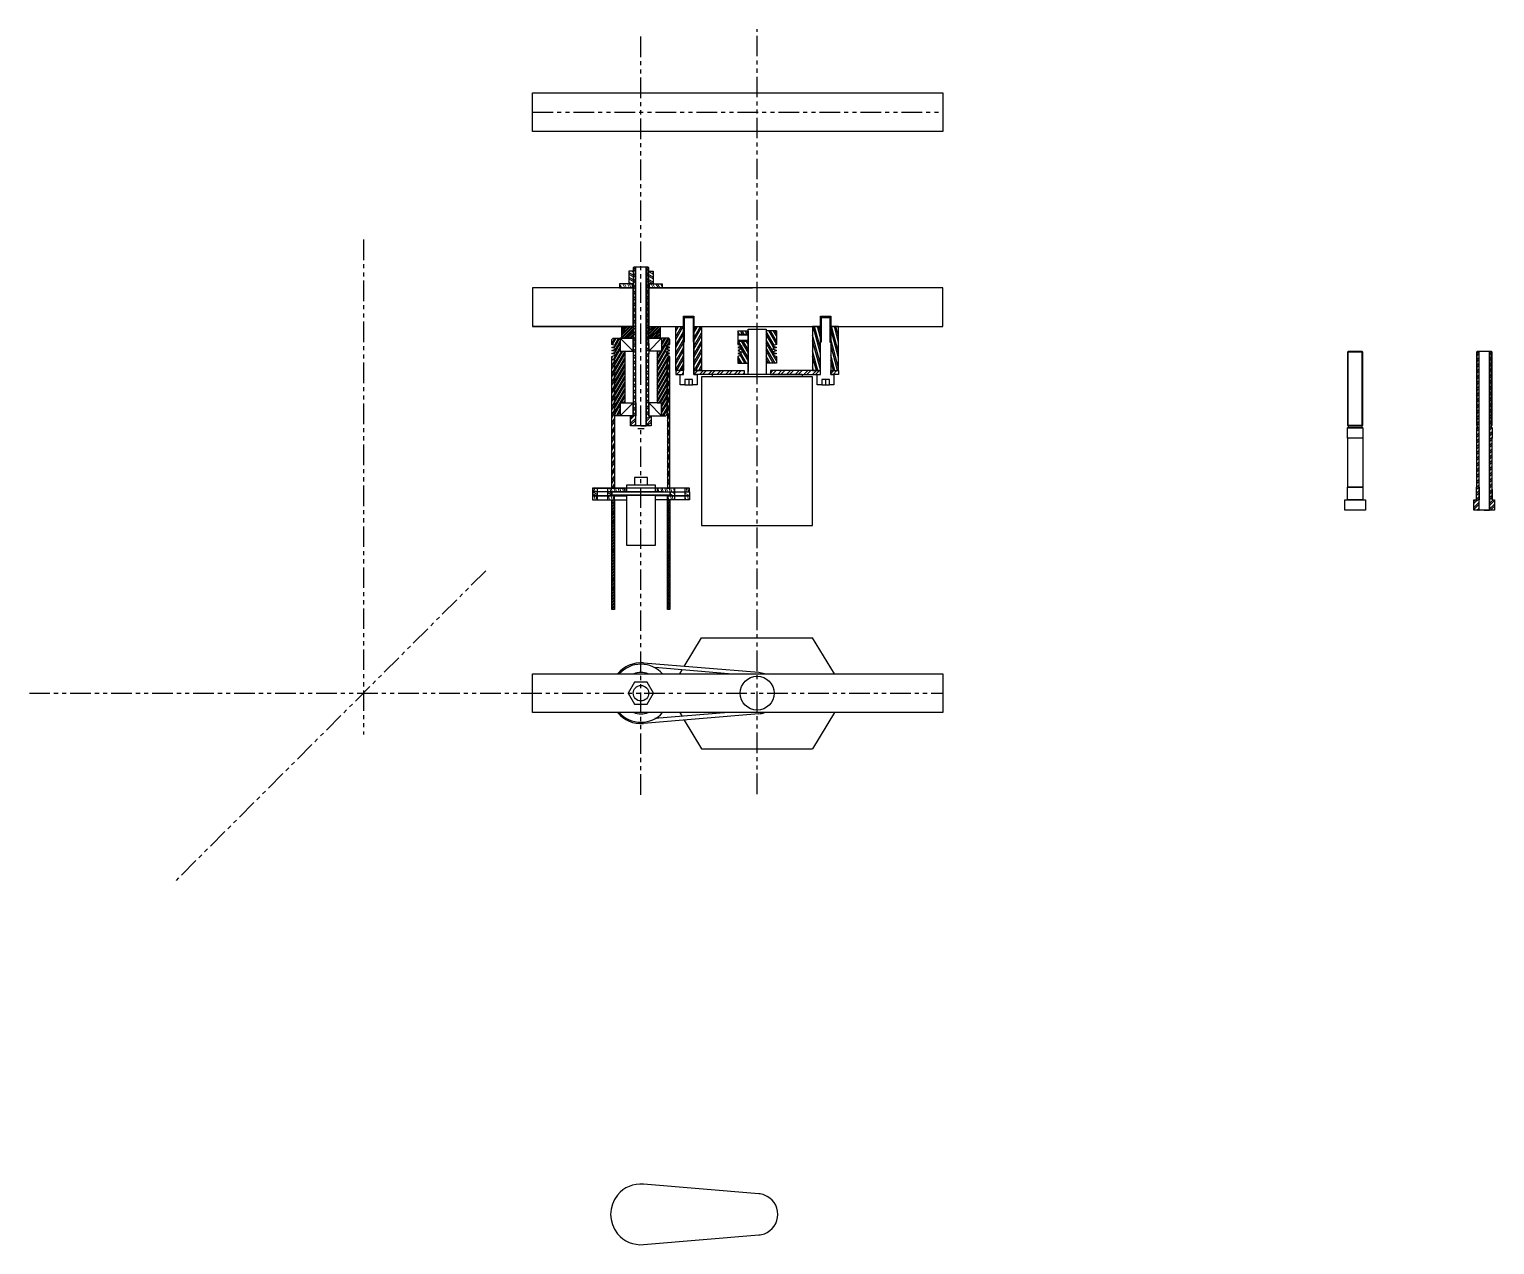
# Model space of a CAD drawing. Header units: millimetres. Extents: x -458 to 1975, y -681 to 261.
# Drawn here: x -458 to 677, y -681 to 261 of the extents above.
import ezdxf

# ---------------------------------------------------------------- set-up
doc = ezdxf.new("R2010")
doc.units = ezdxf.units.MM
doc.linetypes.add('FANTOME2', pattern=[31.75, 15.875, -3.175, 3.175, -3.175, 3.175, -3.175])
for name, color, linetype in [('01 Element de construction', 40, 'FANTOME2'), ('02 Cotation élément', 7, 'Continuous'), ('04 Axe usiné', 7, 'Continuous')]:
    doc.layers.add(name, color=color, linetype=linetype)
doc.layers.add('03 Hachures', color=252, linetype='Continuous', lineweight=20)
pattern_1 = [(45, (0, 0), (-1.122532, 1.122532), []), (45, (0, 0.7937), (-1.122532, 1.122532), [])]

# ---------------------------------------------------------------- blocks, each defined once
blk = doc.blocks.new('Collecteur trounant apresusinage')
blk.add_line((17.45, -11.1), (-17.45, -11.1))
for points in [[(-5, -5.6), (5, -5.6), (5, 0), (-5, 0)], [(-22.25, -11.1), (22.25, -11.1), (22.25, -13.5), (-22.25, -13.5)], [(-11, -5.6), (11, -5.6), (11, -11.1), (-11, -11.1)], [(-11, -13.5), (11, -13.5), (11, -52.6), (-11, -52.6)]]:
    blk.add_lwpolyline(points, close=True)
blk = doc.blocks.new('Poulie pivot')
for points in [[(-20.4, 0.8), (-20.4, 43.4), (-22.5, 43.4), (-22.5, 45.6), (-19.3, 46.8), (-22.5, 48), (-19.3, 49.2), (-22.5, 50.3), (-19.3, 51.5), (-22.5, 52.7), (-19.3, 53.8), (-22.5, 55), (-22.5, 58.8), (-21.5, 59.8), (-16, 59.8), (-16, 49.8), (-12.5, 49.8), (-12.5, 9.8), (-16, 9.8), (-16, -0.2), (-19.4, -0.2)], [(20.4, 0.8), (20.4, 43.4), (22.5, 43.4), (22.5, 45.6), (19.3, 46.8), (22.5, 48), (19.3, 49.2), (22.5, 50.3), (19.3, 51.5), (22.5, 52.7), (19.3, 53.8), (22.5, 55), (22.5, 58.8), (21.5, 59.8), (16, 59.8), (16, 49.8), (12.5, 49.8), (12.5, 9.8), (16, 9.8), (16, -0.2), (19.4, -0.2)]]:
    blk.add_lwpolyline(points, close=True)
blk = doc.blocks.new('Axe - Pivot principal')
at = {"layer": '02 Cotation élément'}
h = blk.add_hatch(dxfattribs=at)
h.set_pattern_fill('STEEL', color=256)
h.set_pattern_definition([(45, (-669.2442, 111.884), (-2.245064, 2.245064), []), (45, (-669.2442, 113.4716), (-2.245064, 2.245064), [])])
h.paths.add_polyline_path([(-4, 123), (-5.5, 123), (-5.5, 64.5), (-6, 64), (-6, 56), (-5.8, 56), (-5.8, 18), (-6, 18), (-6, 8), (-8, 8), (-8, 0), (-4, 0)])
h.paths.add_polyline_path([(5.5, 122.5), (5.5, 123), (4, 123), (4, 0), (8, 0), (8, 8), (6, 8), (6, 18), (5.8, 18), (5.8, 56), (6, 56), (6, 64), (5.5, 64.5)])
h.paths.add_polyline_path([(6, 122.5), (5.5, 123), (5.5, 122.5), (5.5, 66), (6, 66)], flags=17)
h.paths.add_polyline_path([(-5.5, 123), (-6, 122.5), (-6, 66), (-5.5, 66)], flags=17)
for p, q in [((-4, 0), (-4, 123)), ((-4, 0), (-4, 123)), ((4, 0), (4, 123)), ((4, 123), (4, 0)), ((-6, 66), (-5.5, 65.5)), ((-6, 64), (-5.5, 64.5)), ((-6, 64), (-6, 56)), ((-5.5, 65.5), (-5.5, 64.5)), ((6, 66), (5.5, 65.5)), ((6, 64), (5.5, 64.5)), ((-5.8, 56), (-6, 56)), ((-6, 8), (-6, 18)), ((-5.8, 18), (-6, 18)), ((-4, 18), (-4, 8)), ((4, 18), (4, 8)), ((5.8, 18), (6, 18)), ((6, 8), (6, 18)), ((-8, 0), (-8, 8)), ((-8, 8), (-6, 8)), ((-4, 0), (-8, 0)), ((0, 0), (-4, 0)), ((0, 0), (4, 0)), ((8, 0), (4, 0)), ((6, 8), (8, 8)), ((8, 8), (8, 0))]:
    blk.add_line(p, q, dxfattribs=at)
at = {"layer": '04 Axe usiné'}
for p, q in [((-6, 122.5), (-5.5, 123)), ((-6, 122.5), (-6, 66)), ((5.5, 123), (-5.5, 123)), ((-5.5, 64.5), (-5.5, 123)), ((5.5, 123), (5.5, 122.5)), ((6, 122.5), (5.5, 123)), ((5.5, 64.5), (5.5, 122.5)), ((6, 66), (6, 122.5)), ((-6, 66), (-5.5, 66)), ((6, 66), (5.5, 66)), ((6, 64), (6, 56)), ((-5.8, 18), (-5.8, 56)), ((6, 56), (5.8, 56)), ((5.8, 56), (5.8, 18)), ((6, 16), (6, 8)), ((-8, 0), (-8, 8)), ((-8, 8), (-6, 8)), ((8, 0), (-8, 0)), ((8, 8), (8, 0))]:
    blk.add_line(p, q, dxfattribs=at)

msp = doc.modelspace()

# ---------------------------------------------------------------- hatches: boundary and pattern name
h = msp.add_hatch()
h.set_pattern_fill('STEEL', color=256, angle=195)
h.set_pattern_definition([(240, (0, -1), (2.74963, -1.5875), []), (240, (0.411, -2.5334), (2.74963, -1.5875), [])])
h.paths.add_polyline_path([(57, 30.4), (57, -3.6), (63, -3.6), (63, 30.4)])
h.paths.add_polyline_path([(49, -3.6), (49, 30.4), (43, 30.4), (43, -3.6)])
h = msp.add_hatch()
h.set_pattern_fill('STEEL', color=256, angle=75)
h.set_pattern_definition([(120, (0, 6e-05), (-2.74963, -1.5875), []), (120, (-1.5334, 0.411), (-2.74963, -1.5875), [])])
h.paths.add_polyline_path([(99, 19.2), (91, 19.2), (91, 16.6), (94.2, 15.4), (91, 14.2), (94.2, 13.1), (91, 11.9), (94.2, 10.7), (91, 9.6), (94.2, 8.4), (91, 7.2), (91, 2), (99, 2.1)])
h.paths.add_polyline_path([(91, 27.2), (91, 24.2), (99, 24.2), (99, 27.2)])
h.paths.add_polyline_path([(121, 27.2), (113, 27.2), (113, 2), (121, 2), (121, 7.2), (117.8, 8.4), (121, 9.6), (117.8, 10.7), (121, 11.9), (117.8, 13.1), (121, 14.2), (117.8, 15.4), (121, 16.6), (121, 19.4)])
h = msp.add_hatch()
h.set_pattern_fill('STEEL', color=256, angle=240)
h.set_pattern_definition([(285, (0, -1), (3.066814, 0.82175), []), (285, (1.3748, -1.7938), (3.066814, 0.82175), [])])
h.paths.add_polyline_path([(155, 30.4), (149, 30.4), (149, -3.6), (155, -3.6)])
h.paths.add_polyline_path([(169, 30.4), (163, 30.4), (163, -3.6), (169, -3.6)])
h = msp.add_hatch()
h.set_pattern_fill('STEEL', color=256, scale=0.75, angle=195)
h.set_pattern_definition([(240, (0, 0), (2.06222, -1.19062), []), (240, (0.3082, -1.15), (2.06222, -1.19062), [])])
h.paths.add_polyline_path([(-4.4, -37.6), (-4.4, 5), (-6.5, 5), (-6.5, 7.2), (-3.3, 8.4), (-6.5, 9.6), (-3.3, 10.7), (-6.5, 11.9), (-3.3, 13.1), (-6.5, 14.2), (-3.3, 15.4), (-6.5, 16.6), (-6.5, 20.4), (-5.5, 21.4), (0, 21.4), (0, 11.4), (3.5, 11.4), (3.5, -28.6), (0, -28.6), (0, -38.6), (-3.4, -38.6)])
h.paths.add_polyline_path([(36.4, -37.6), (36.4, 5), (38.5, 5), (38.5, 7.2), (35.3, 8.4), (38.5, 9.6), (35.3, 10.7), (38.5, 11.9), (35.3, 13.1), (38.5, 14.2), (35.3, 15.4), (38.5, 16.6), (38.5, 20.4), (37.5, 21.4), (32, 21.4), (32, 11.4), (28.5, 11.4), (28.5, -28.6), (32, -28.6), (32, -38.6), (35.4, -38.6)])
h = msp.add_hatch()
h.set_pattern_fill('STEEL', color=256, angle=15)
h.set_pattern_definition([(60, (0, -10), (-2.74963, 1.5875), []), (60, (-0.411, -8.4666), (-2.74963, 1.5875), [])])
h.paths.add_polyline_path([(-6.5, 5), (-4.5, 5), (-4.5, -94.7), (-6.5, -94.7)])
h.paths.add_polyline_path([(38.5, 5), (36.5, 5), (36.5, -94.7), (38.5, -94.7)])
h = msp.add_hatch()
h.set_pattern_fill('STEEL', color=256, scale=1.5)
h.set_pattern_definition([(45, (0, -3), (-3.3676, 3.3676), []), (45, (0, -0.6188), (-3.3676, 3.3676), [])])
h.paths.add_polyline_path([(96, -3.6), (57, -3.6), (57, -6.6), (96, -6.6)])
h.paths.add_polyline_path([(49, -3.6), (43, -3.6), (43, -6.6), (49, -6.6)])
h.paths.add_polyline_path([(155, -3.6), (116.3, -3.6), (116.3, -6.6), (155, -6.6)])
h.paths.add_polyline_path([(169, -3.6), (163, -3.6), (163, -6.6), (169, -6.6)])
at = {"layer": '03 Hachures'}
h = msp.add_hatch(dxfattribs=at)
h.set_pattern_fill('STEEL', color=256, angle=105)
h.set_pattern_definition([(150, (0, -1), (-1.5875, -2.74963), []), (150, (-1.5334, -1.411), (-1.5875, -2.74963), [])])
h.paths.add_polyline_path([(10.5, 73.4), (6.5, 73.4), (6.5, 63.4), (10.5, 63.4)])
h.paths.add_polyline_path([(21.5, 73.4), (25.5, 73.4), (25.5, 63.4), (21.5, 63.4)])
h = msp.add_hatch(dxfattribs=at)
h.set_pattern_fill('STEEL', color=256, angle=75)
h.set_pattern_definition([(120, (0, -1), (-2.74963, -1.5875), []), (120, (-1.5334, -0.589), (-2.74963, -1.5875), [])])
h.paths.add_polyline_path([(-0.5, 63.4), (-0.5, 60.4), (9.5, 60.4), (9.5, 63.4)])
h.paths.add_polyline_path([(32.5, 63.4), (32.5, 60.4), (22.5, 60.4), (22.5, 63.4)])
h = msp.add_hatch(dxfattribs=at)
h.set_pattern_fill('STEEL', color=256, scale=0.5)
h.set_pattern_definition(pattern_1)
h.paths.add_polyline_path([(1, 21.4), (10.5, 21.4), (10.5, 30.4), (1, 30.4)])
h.paths.add_polyline_path([(31, 21.4), (21.5, 21.4), (21.5, 30.4), (31, 30.4)])
h = msp.add_hatch(dxfattribs=at)
h.set_pattern_fill('STEEL', color=256, angle=60)
h.set_pattern_definition([(105, (0, 50.9), (-3.066814, -0.82175), []), (105, (-1.3748, 51.6938), (-3.066814, -0.82175), [])])
h.paths.add_polyline_path([(3.5, -94.7), (-10, -94.7), (-10, -97.7), (3.5, -97.7)])
h.paths.add_polyline_path([(-18, -94.7), (-21.5, -94.7), (-21.5, -97.7), (-18, -97.7)])
h.paths.add_polyline_path([(42, -94.7), (28.5, -94.7), (28.5, -97.7), (42, -97.7)])
h.paths.add_polyline_path([(53.5, -94.7), (50, -94.7), (50, -97.7), (53.5, -97.7)])
h = msp.add_hatch(dxfattribs=at)
h.set_pattern_fill('STEEL', color=256, angle=105)
h.set_pattern_definition([(150, (0, 0), (-1.5875, -2.74963), []), (150, (-1.5334, -0.411), (-1.5875, -2.74963), [])])
h.paths.add_polyline_path([(-7, -97.7), (-10, -97.7), (-10, -100.7), (-7, -100.7)])
h.paths.add_polyline_path([(-18, -97.7), (-21.5, -97.7), (-21.5, -100.7), (-18, -100.7)])
h.paths.add_polyline_path([(42, -97.7), (39, -97.7), (39, -100.7), (42, -100.7)])
h.paths.add_polyline_path([(53.5, -97.7), (50, -97.7), (50, -100.7), (53.5, -100.7)])
h = msp.add_hatch(dxfattribs=at)
h.set_pattern_fill('STEEL', color=256, angle=60)
h.set_pattern_definition([(105, (0, 0), (-3.066814, -0.82175), []), (105, (-1.3748, 0.7938), (-3.066814, -0.82175), [])])
h.paths.add_polyline_path([(42, -100.7), (36.5, -100.7), (36.5, -103.7), (42, -103.7)])
h.paths.add_polyline_path([(53.5, -100.7), (50, -100.7), (50, -103.7), (53.5, -103.7)])
h.paths.add_polyline_path([(-4.5, -100.7), (-10, -100.7), (-10, -103.7), (-4.5, -103.7)])
h.paths.add_polyline_path([(-18, -100.7), (-21.5, -100.7), (-21.5, -103.7), (-18, -103.7)])
h = msp.add_hatch(dxfattribs=at)
h.set_pattern_fill('STEEL', color=256, scale=0.5)
h.set_pattern_definition(pattern_1)
h.paths.add_polyline_path([(-4.5, -103.7), (-6.5, -103.7), (-6.5, -188.7), (-4.5, -188.7)])
h.paths.add_polyline_path([(38.5, -103.7), (36.5, -103.7), (36.5, -188.7), (38.5, -188.7)])

# ---------------------------------------------------------------- linework, layer by layer
for p, q in [((22, 60.4), (102.3, 60.4)), ((49.6, 38.4), (49.6, 18.4)), ((49.6, 37.4), (56.4, 37.4)), ((56.4, 38.4), (56.4, 18.4)), ((155.6, 38.4), (155.6, 18.4)), ((155.6, 37.4), (162.4, 37.4)), ((162.4, 38.4), (162.4, 18.4)), ((9.5, 30.4), (-67.9, 30.4)), ((91, 27.2), (99, 27.2)), ((99, 23.8), (91, 23.8)), ((99, 27.2), (99, 6.1)), ((99, 24.2), (99, 23.8)), ((99, 23.4), (99, -4.5)), ((106, -8.6), (106, 28.4)), ((121, 27.2), (113, 27.2)), ((113, 23.4), (113, -6.6)), ((121, 27.2), (121, 18.6)), ((10, 11.4), (0, 21.4)), ((22, 11.4), (32, 21.4)), ((49.6, 18.4), (49, 18.4)), ((56.4, 18.4), (57, 18.4)), ((99, 19.6), (91, 19.6)), ((155.6, 18.4), (155, 18.4)), ((162.4, 18.4), (163, 18.4)), ((91, 7.2), (91, 2)), ((91, 2), (99, 2.1)), ((121, 2), (113, 2)), ((121, 7.2), (121, 2)), ((53, -10.6), (53, -14.6)), ((71.2, -6.6), (71.2, -8.6)), ((140.8, -6.6), (71.2, -6.6)), ((140.8, -6.6), (140.8, -8.6)), ((159, -10.6), (159, -14.6)), ((50, -14.6), (56, -14.6)), ((156, -14.6), (162, -14.6)), ((10, -28.6), (0, -38.6)), ((22, -28.6), (32, -38.6)), ((13.5, -48.6), (18.5, -48.6)), ((-21.5, -94.7), (3.5, -94.7)), ((-21.5, -94.7), (-21.5, -97.7)), ((53.5, -94.7), (-21.5, -94.7)), ((3.5, -97.7), (-21.5, -97.7)), ((-18, -94.7), (-18, -97.7)), ((-18, -97.7), (-18, -100.7)), ((-18, -100.7), (-18, -103.7)), ((-10, -94.7), (-10, -97.7)), ((-10, -97.7), (-10, -100.7)), ((-10, -100.7), (-10, -103.7)), ((-6.5, -97.7), (38.5, -97.7)), ((-4.5, -100.7), (5, -100.7)), ((3.5, -94.7), (3.5, -97.7)), ((36.5, -100.7), (27, -100.7)), ((53.5, -94.7), (28.5, -94.7)), ((28.5, -94.7), (28.5, -97.7)), ((28.5, -97.7), (53.5, -97.7)), ((42, -94.7), (42, -97.7)), ((42, -97.7), (42, -100.7)), ((42, -100.7), (42, -103.7)), ((50, -94.7), (50, -97.7)), ((50, -97.7), (50, -100.7)), ((50, -100.7), (50, -103.7)), ((53.5, -97.7), (53.5, -94.7)), ((-4.5, -103.7), (5, -103.7)), ((36.5, -103.7), (27, -103.7)), ((49.5, -232.8), (63, -210.6)), ((63, -210.6), (149, -210.6)), ((166, -238.6), (149, -210.6)), ((107.3, -237.6), (18, -230.2)), ((83.8, -238.6), (26.8, -233.8)), ((46, -238.6), (47.8, -235.6)), ((107.3, -269.5), (18, -277)), ((83.8, -268.6), (26.8, -273.3)), ((46, -268.6), (47.8, -271.6)), ((166, -268.6), (149, -296.6)), ((49.5, -274.4), (63, -296.6)), ((63, -296.6), (149, -296.6))]:
    msp.add_line(p, q)
for points in [[(-67.9, 211.4), (249.9, 211.4), (249.9, 181.4), (-67.9, 181.4)], [(10.5, 73.4), (6.5, 73.4), (6.5, 63.4), (10.5, 63.4)], [(21.5, 73.4), (25.5, 73.4), (25.5, 63.4), (21.5, 63.4)], [(-67.9, 30.4), (10, 30.4), (10, 60.4), (-67.9, 60.4)], [(-0.5, 63.4), (-0.5, 60.4), (9.5, 60.4), (9.5, 63.4)], [(32.5, 63.4), (32.5, 60.4), (22.5, 60.4), (22.5, 63.4)], [(1, 21.4), (10.5, 21.4), (10.5, 30.4), (1, 30.4)], [(31, 21.4), (21.5, 21.4), (21.5, 30.4), (31, 30.4)], [(43, 30.4), (49, 30.4), (49, -3.6), (43, -3.6)], [(43, 30.4), (49, 30.4), (49, -3.6), (43, -3.6)], [(57, 30.4), (63, 30.4), (63, -3.6), (57, -3.6)], [(57, 30.4), (63, 30.4), (63, -3.6), (57, -3.6)], [(91, 19.2), (99, 19.2), (99, 24.2), (91, 24.2)], [(113, -6.6), (99, -6.6), (99, 28.4), (113, 28.4)], [(155, 30.4), (149, 30.4), (149, -3.6), (155, -3.6)], [(155, 30.4), (149, 30.4), (149, -3.6), (155, -3.6)], [(169, 30.4), (163, 30.4), (163, -3.6), (169, -3.6)], [(169, 30.4), (163, 30.4), (163, -3.6), (169, -3.6)], [(0, 11.4), (10, 11.4), (10, 21.4), (0, 21.4)], [(32, 11.4), (22, 11.4), (22, 21.4), (32, 21.4)], [(-6.5, 5), (-4.5, 5), (-4.5, -94.7), (-6.5, -94.7)], [(38.5, 5), (36.5, 5), (36.5, -94.7), (38.5, -94.7)], [(49, -3.6), (43, -3.6), (43, -6.6), (49, -6.6)], [(49, -3.6), (43, -3.6), (43, -6.6), (49, -6.6)], [(57, -3.6), (96, -3.6), (96, -6.6), (57, -6.6)], [(57, -3.6), (96, -3.6), (96, -6.6), (57, -6.6)], [(63, -123.6), (149, -123.6), (149, -8.6), (63, -8.6)], [(155, -3.6), (116.3, -3.6), (116.3, -6.6), (155, -6.6)], [(155, -3.6), (116.3, -3.6), (116.3, -6.6), (155, -6.6)], [(163, -3.6), (169, -3.6), (169, -6.6), (163, -6.6)], [(163, -3.6), (169, -3.6), (169, -6.6), (163, -6.6)], [(0, -28.6), (10, -28.6), (10, -38.6), (0, -38.6)], [(32, -28.6), (22, -28.6), (22, -38.6), (32, -38.6)], [(-21.5, -100.7), (-7, -100.7), (-7, -97.7), (-21.5, -97.7)], [(-4.5, -100.7), (-21.5, -100.7), (-21.5, -103.7), (-4.5, -103.7)], [(36.5, -100.7), (53.5, -100.7), (53.5, -103.7), (36.5, -103.7)], [(53.5, -100.7), (39, -100.7), (39, -97.7), (53.5, -97.7)], [(-4.5, -188.7), (-6.5, -188.7), (-6.5, -103.7), (-4.5, -103.7)], [(38.5, -188.7), (36.5, -188.7), (36.5, -103.7), (38.5, -103.7)], [(-67.9, -238.6), (249.9, -238.6), (249.9, -268.6), (-67.9, -268.6)], [(11.1, -245.1), (6.2, -253.6), (11.1, -262.1), (20.9, -262.1), (25.8, -253.6), (20.9, -245.1)]]:
    msp.add_lwpolyline(points, close=True)
for points in [[(22, 30.4), (49, 30.4), (49, 38.4), (57, 38.4), (57, 30.4), (155, 30.4), (155, 38.4), (163, 38.4), (163, 30.4), (249.9, 30.4), (249.9, 60.4), (22, 60.4), (22, 30.4)], [(57, 38.4), (57, -6.6), (59.5, -6.6), (59.5, -14.6), (56, -14.6), (56, -10.6), (53, -10.6), (50, -10.6), (50, -14.6), (46.5, -14.6), (46.5, -6.6), (49, -6.6), (49, 38.4), (57, 38.4)], [(163, 38.4), (163, -6.6), (165.5, -6.6), (165.5, -14.6), (162, -14.6), (162, -10.6), (159, -10.6), (156, -10.6), (156, -14.6), (152.5, -14.6), (152.5, -6.6), (155, -6.6), (155, 38.4), (163, 38.4)], [(91, 27.2), (91, 16.6), (94.2, 15.4), (91, 14.2), (94.2, 13.1), (91, 11.9), (94.2, 10.7), (91, 9.6), (94.2, 8.4), (91, 7.2)], [(121, 19.4), (121, 16.6), (117.8, 15.4), (121, 14.2), (117.8, 13.1), (121, 11.9), (117.8, 10.7), (121, 9.6), (117.8, 8.4), (121, 7.2)]]:
    msp.add_lwpolyline(points)
msp.add_lwpolyline([(111.6, -642.3, 0.068528), (107.3, -641.3), (18, -633.9, 0.245203), (-2.1, -642.3, 0.360663), (-2.1, -672.3, 0.245203), (18, -680.7), (107.3, -673.2, 0.068528), (111.6, -672.3, 0.694306)], format="xyb", close=True)
for centre, radius in [((16, -253.6), 6), ((106, -253.6), 13.1)]:
    msp.add_circle(centre, radius)
for centre, radius, start, end in [((16, -253.6), 23.5, 85.2258, 140.335), ((16, -253.6), 22.5, 41.7808, 138.2192), ((16, -253.6), 16, 69.6359, 110.3641), ((106, -253.6), 16, 69.5449, 85.2258), ((16, -253.6), 23.5, 219.665, 274.7742), ((16, -253.6), 22.5, 221.7808, 318.2192), ((16, -253.6), 16, 249.6359, 290.3641), ((106, -253.6), 16, 274.7742, 290.4551)]:
    msp.add_arc(centre, radius, start, end)
at = {"layer": '01 Element de construction'}
for p, q in [((16, -332.3), (16, 255.5)), ((106, -331.7), (106, 260.7)), ((-67.9, 196.4), (249.9, 196.4)), ((-199, 97.8), (-199, -285.5)), ((-104.2, -158.7), (-344.1, -398.7)), ((-457.7, -253.6), (249.9, -253.6))]:
    msp.add_line(p, q, dxfattribs=at)
at = {"layer": '02 Cotation élément'}
for p, q in [((563.2, -45.9), (563.7, -46.4)), ((563.2, -45.9), (575.2, -45.9)), ((563.2, -47.9), (563.7, -47.4)), ((563.7, -46.4), (563.7, -47.4)), ((574.7, -46.4), (563.7, -46.4)), ((563.7, -47.4), (574.7, -47.4)), ((575.2, -45.9), (574.7, -46.4)), ((575.2, -47.9), (574.7, -47.4)), ((50, -94.7), (42, -94.7))]:
    msp.add_line(p, q, dxfattribs=at)
at = {"layer": '04 Axe usiné'}
for p, q in [((563.2, 10.6), (563.7, 11.1)), ((563.2, 10.6), (563.2, -45.9)), ((575.2, 10.6), (563.2, 10.6)), ((574.7, 11.1), (563.7, 11.1)), ((563.7, -46.4), (563.7, 11.1)), ((574.7, 11.1), (574.7, 10.6)), ((575.2, 10.6), (574.7, 11.1)), ((574.7, -47.4), (574.7, 10.6)), ((575.2, -45.9), (575.2, 10.6)), ((563.2, -45.9), (563.7, -45.9)), ((575.2, -55.9), (563.2, -55.9)), ((563.4, -93.9), (563.4, -55.9)), ((575.2, -45.9), (574.7, -45.9)), ((575.2, -55.9), (575, -55.9)), ((575, -55.9), (575, -93.9)), ((575.2, -47.9), (575.2, -55.9)), ((575.2, -93.9), (563.2, -93.9)), ((575.2, -95.9), (575.2, -103.9)), ((561.2, -111.9), (561.2, -103.9)), ((561.2, -103.9), (563.2, -103.9)), ((577.2, -111.9), (561.2, -111.9)), ((569.2, -103.9), (577.2, -103.9)), ((577.2, -103.9), (577.2, -111.9))]:
    msp.add_line(p, q, dxfattribs=at)
for points in [[(563.2, -47.9), (575.2, -47.9), (575.2, -55.9), (563.2, -55.9)], [(563.2, -93.9), (575.2, -93.9), (575.2, -103.9), (563.2, -103.9)], [(561.2, -103.9), (577.2, -103.9), (577.2, -111.9), (561.2, -111.9)]]:
    msp.add_lwpolyline(points, close=True, dxfattribs=at)

# ---------------------------------------------------------------- block references
for name, p in [('Poulie pivot', (16, -38.4)), ('Collecteur trounant apresusinage', (16, -86.6))]:
    msp.add_blockref(name, p)
at = {"layer": '02 Cotation élément'}
for p in [(16, -46.6), (669.2, -111.9)]:
    msp.add_blockref('Axe - Pivot principal', p, dxfattribs=at)

doc.saveas('drawing.dxf')
